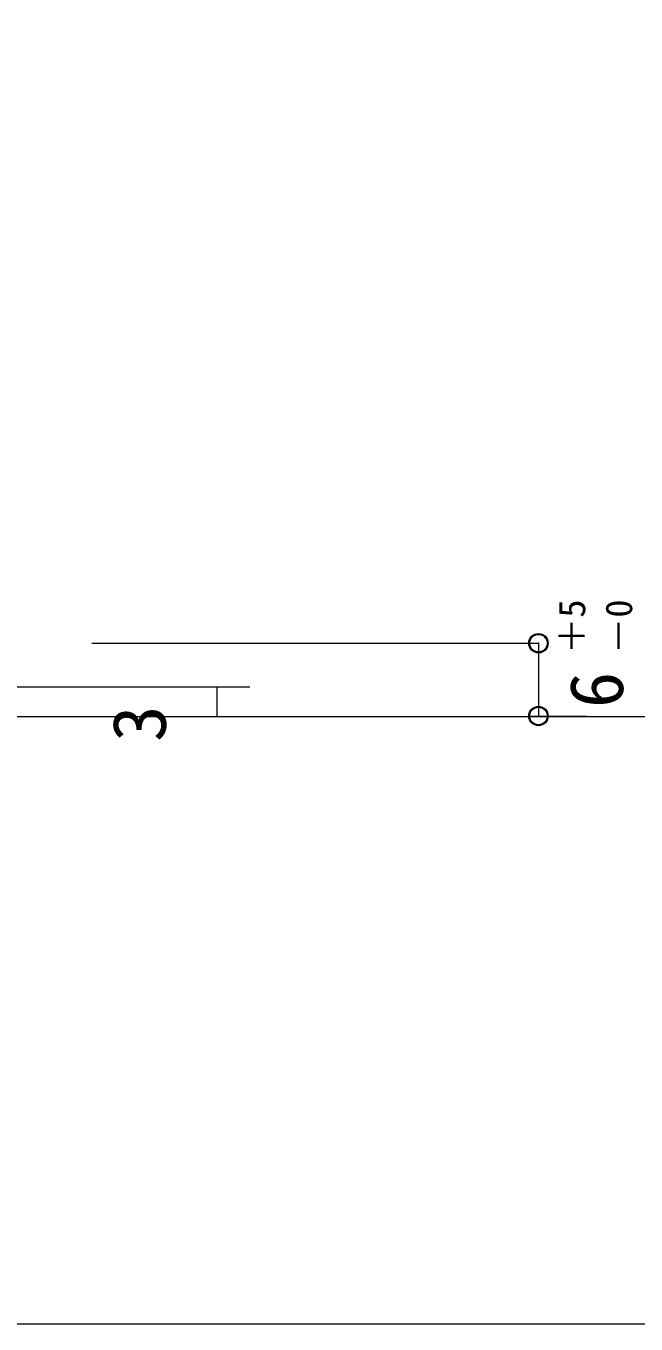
# Model space of a CAD drawing. Units: millimetres, scale not verified. Extents: x -596 to 604, y -411 to 420.
# Drawn here: x -59 to 3.8, y -15.8 to 117.9 of the extents above; entities that cross this region are included whole.
import ezdxf
from ezdxf.enums import TextEntityAlignment as Align

# ---------------------------------------------------------------- set-up
doc = ezdxf.new("R2010")
doc.units = ezdxf.units.MM
doc.header["$LTSCALE"] = 3
doc.header["$PDMODE"] = 32
doc.header["$PDSIZE"] = 1.8
doc.linetypes.add('DOUBLE_CHAIN1', pattern=[8.8, 5, -1, 0.6, -0.6, 0.6, -1])
for name, color, linetype, lineweight in [('1-0_H-SYM', 7, 'Continuous', 20), ('1-1_0', 7, 'Continuous', 20), ('2-0_18', 7, 'Continuous', 18)]:
    doc.layers.add(name, color=color, linetype=linetype, lineweight=lineweight)
doc.styles.add('ＭＳ ゴシック', font='')
doc.styles.get('ＭＳ ゴシック').set_extended_font_data('MS Gothic')

msp = doc.modelspace()

# ---------------------------------------------------------------- linework, layer by layer
at = {"layer": '1-0_H-SYM'}
msp.add_lwpolyline([(118.5, -15.75), (-580.5, -15.75), (-580.5, 405)], dxfattribs=at)
at = {"layer": '1-1_0'}
msp.add_lwpolyline([(118.5, -15.75), (-580.5, -15.75), (-580.5, 405)], dxfattribs=at)
at = {"layer": '2-0_18', "color": 4}
for p, q in [((-52.194, 54.349), (-30.82, 54.349)), ((-30.82, 54.349), (-6.238, 54.349)), ((-6.238, 54.349), (-6.238, 46.849)), ((-7.238, 46.849), (-6.238, 46.849)), ((-7.238, 46.849), (-5.238, 46.849))]:
    msp.add_line(p, q, dxfattribs=at)
at = {"layer": '2-0_18', "lineweight": 20}
for p, q in [((-65.343, 49.849), (-35.931, 49.849)), ((-216.351, 46.786), (24.376, 46.786))]:
    msp.add_line(p, q, dxfattribs=at)
at = {"layer": '2-0_18'}
msp.add_line((-39.343, 49.849), (-39.343, 46.849), dxfattribs=at)
at = {"layer": '2-0_18', "linetype": 'DOUBLE_CHAIN1'}
msp.add_line((-7.238, 46.849), (-1.27, 46.849), dxfattribs=at)
at = {"layer": '2-0_18', "color": 4}
for centre in [(-6.238, 54.349), (-6.238, 46.849), (-6.238, 46.849)]:
    msp.add_circle(centre, 1, dxfattribs=at)
for p in [(-6.238, 54.349), (-6.238, 46.849), (-6.238, 46.849)]:
    msp.add_point(p, dxfattribs=at)
at = {"layer": '2-0_18', "color": 5}
for p in [(-6.238, 54.349), (-6.238, 46.849), (-6.238, 46.849)]:
    msp.add_point(p, dxfattribs=at)

# ---------------------------------------------------------------- texts
at = {"layer": '2-0_18', "style": 'ＭＳ ゴシック'}
for s, height, p in [('＋5', 2.749, (-0.6, 53.231)), ('－0', 2.749, (4.227, 53.231)), ('6', 5.499, (4.117, 47.669)), ('3', 5.499, (-42.933, 44.197))]:
    msp.add_text(s, height=height, rotation=90, dxfattribs=at).set_placement(p, align=Align.BOTTOM_LEFT)

doc.saveas('drawing.dxf')
